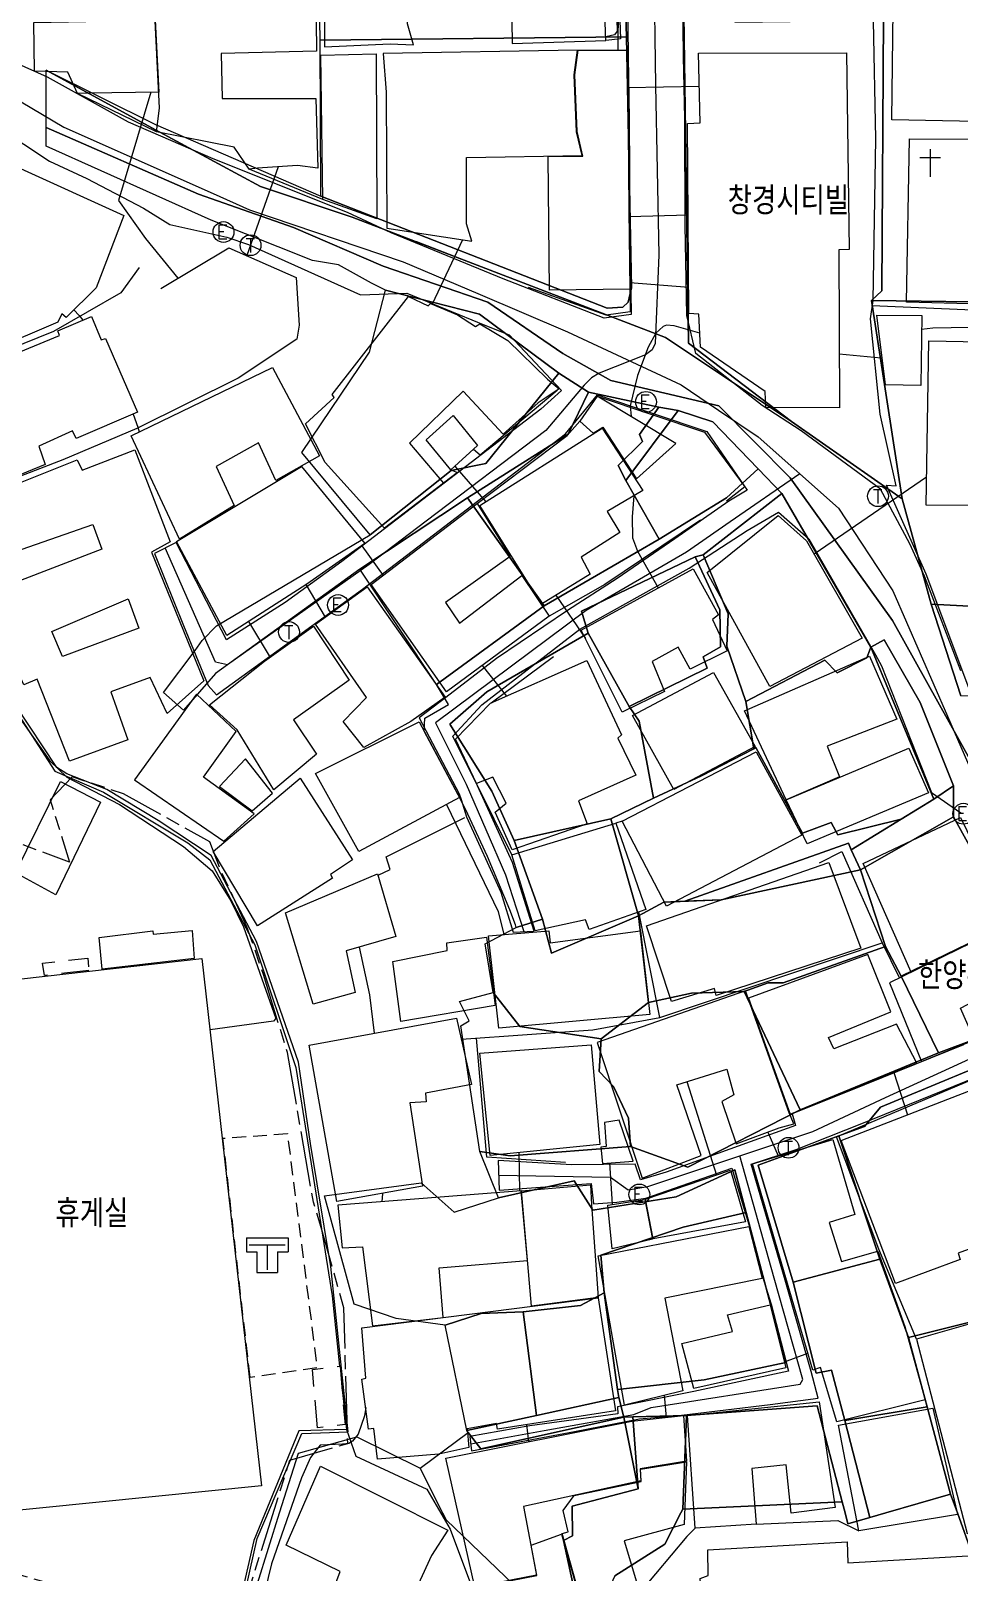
# Model space of a CAD drawing. Header units: feet. Extents: x 197796 to 199821, y 552499 to 555392.
# Drawn here: x 198569.9 to 198636.8, y 553501.5 to 553612.5 of the extents above; entities that cross this region are included whole.
import ezdxf

# ---------------------------------------------------------------- set-up
doc = ezdxf.new("R2010")
doc.units = ezdxf.units.FT
doc.header["$MEASUREMENT"] = 0
for name, pattern in [('ANYANG11', [1.5, 1, -0.5]), ('ANYANG3', [3, 2, -1]), ('JEON', [12, 4, -0.5, 1, -0.5, 4, -0.5, 1, -0.5])]:
    doc.linetypes.add(name, pattern=pattern)
for name, color, linetype in [('AAA001', 7, 'CONTINUOUS'), ('AAA002', 7, 'CONTINUOUS'), ('AAA004', 7, 'ANYANG3'), ('AAA007', 7, 'ANYANG11'), ('AAA008', 7, 'CONTINUOUS'), ('AAB122', 3, 'CONTINUOUS'), ('AAB321', 7, 'CONTINUOUS'), ('AAC001', 7, 'CONTINUOUS'), ('AD002', 7, 'CONTINUOUS'), ('AD0022', 1, 'CONTINUOUS'), ('AZ0202', 7, 'CONTINUOUS'), ('AZ0203', 7, 'CONTINUOUS'), ('AZ080', 1, 'CONTINUOUS'), ('AZ0801', 7, 'CONTINUOUS'), ('CAA001', 7, 'CONTINUOUS'), ('CAA002', 30, 'CONTINUOUS'), ('EA0018', 7, 'JEON'), ('EA0118', 7, 'JEON'), ('wipco_지적', 20, 'CONTINUOUS'), ('ZC002', 7, 'CONTINUOUS')]:
    doc.layers.add(name, color=color, linetype=linetype)
doc.styles.add('GHS', font='ROMANS', dxfattribs={"bigfont": 'NGSW.shx'})
doc.styles.add('NGSW', font='ROMANS.shx', dxfattribs={"bigfont": 'NGSW.shx'})

# ---------------------------------------------------------------- blocks, each defined once
blk = doc.blocks.new('AZ0202')
at = {"layer": 'AZ0202'}
blk.add_circle((0, 0), 0.75, dxfattribs=at)
at = {"layer": 'AZ0202', "style": 'GHS'}
blk.add_text('E', height=1, dxfattribs=at).set_placement((-0.5, -0.48))
blk = doc.blocks.new('AZ0203')
at = {"layer": 'AZ0203'}
blk.add_circle((0, 0), 0.75, dxfattribs=at)
at = {"layer": 'AZ0203', "style": 'GHS'}
blk.add_text('T', height=1, dxfattribs=at).set_placement((-0.36, -0.52))
blk = doc.blocks.new('AAB122')
at = {"layer": 'AAB122'}
for points in [[(-0.75, 1.4), (0.75, 1.4)], [(0, 2), (0, 0)]]:
    blk.add_lwpolyline(points, dxfattribs=at)
blk = doc.blocks.new('AAB321')
at = {"layer": 'AAB321'}
for points in [[(-1.5, 0.5), (-1.5, -0.5)], [(-1.5, 0.5), (1.5, 0.5)], [(-1.3, 0), (1.3, 0)], [(0, 0), (0, -1.8)], [(1.5, 0.5), (1.5, -0.5)], [(-1.5, -0.5), (-0.75, -0.5)], [(-0.75, -0.5), (-0.75, -2)], [(0.75, -0.5), (1.5, -0.5)], [(0.75, -0.5), (0.75, -2)], [(-0.75, -2), (0.75, -2)]]:
    blk.add_lwpolyline(points, dxfattribs=at)

msp = doc.modelspace()

# ---------------------------------------------------------------- linework, layer by layer
at = {"layer": 'AAA001', "color": 255, "flags": 128}
for points in [[(198597.5, 553611.46), (198597.07, 553612.95), (198596.89, 553619.49), (198604.48, 553619.54), (198604.61, 553611.55), (198611.36, 553611.75), (198610.79, 553626.61), (198591.01, 553625.9), (198591.1, 553611.3), (198595.82, 553611.53)], [(198585.66, 553602.49), (198584.59, 553604.08), (198579, 553605.19), (198579.22, 553606.88), (198578.8, 553615.11), (198590.46, 553615.3), (198590.52, 553610.99), (198583.66, 553610.82), (198583.72, 553607.59), (198590.47, 553607.59), (198590.62, 553602.58), (198589.14, 553602.75), (198586.28, 553602.57)], [(198573.31, 553607.95), (198572.62, 553609.47), (198570.21, 553609.55), (198570.16, 553613.06), (198578.89, 553613.23), (198579.16, 553608.05), (198574.1, 553607.98)], [(198590.98, 553600.32), (198590.84, 553610.7), (198594.81, 553610.8), (198594.87, 553598.92)], [(198601.31, 553603.34), (198609.65, 553603.47), (198609.25, 553605.18), (198609.08, 553609.28), (198609.31, 553611.07), (198595.31, 553610.83), (198595.54, 553608.05), (198595.57, 553598.24), (198601.7, 553597.32), (198601.33, 553598.57)], [(198613.09, 553593.86), (198607.29, 553593.78), (198607.19, 553603.4), (198609.69, 553603.43), (198609.29, 553605.2), (198609.12, 553609.29), (198609.35, 553611.06), (198612.91, 553611.06), (198613.02, 553599.54)], [(198561.73, 553605.92), (198576.64, 553599.16), (198574.65, 553593.95), (198572.48, 553591.81), (198572.19, 553592.07), (198571.88, 553591.49), (198567.22, 553589.48), (198562.58, 553591.53), (198562.9, 553592.67), (198558.83, 553594.47), (198557.33, 553596.05)], [(198595.41, 553576.65), (198591.14, 553581.38), (198589.72, 553584.16), (198591.79, 553586.06), (198591.64, 553586.27), (198597.13, 553593.33), (198598.57, 553592.65), (198598.72, 553592.82), (198600.68, 553592.02), (198601.96, 553591.18), (198602.27, 553591.36), (198604.29, 553590.17), (198607.16, 553587.37), (198608, 553586.67), (198606.48, 553585.68), (198603.97, 553583.42), (198601.09, 553586.51), (198597.22, 553582.76), (198599.66, 553579.88)], [(198566.81, 553579.52), (198563.67, 553587.09), (198572.01, 553590.51), (198571.9, 553590.86), (198574.32, 553591.88), (198575.01, 553590.21), (198575.32, 553590.31), (198577.63, 553584.99), (198573.2, 553583.11), (198572.95, 553583.65), (198570.51, 553582.55), (198570.99, 553581.24)], [(198634.03, 553586.92), (198631.5, 553586.98), (198630.87, 553591.98), (198634.1, 553591.96)], [(198644.48, 553574.43), (198637.94, 553574.71), (198637.89, 553578.29), (198634.42, 553578.3), (198634.6, 553590.13), (198653.25, 553589.77), (198653.29, 553590.97), (198661.07, 553590.39), (198661.04, 553580.44), (198658.38, 553580.43), (198658.4, 553578.23), (198644.49, 553578.21)], [(198587.36, 553588.21), (198590.74, 553581.86), (198587.59, 553580.09), (198586.34, 553582.8), (198583.28, 553581.09), (198584.6, 553578.27), (198580.65, 553575.87), (198577.16, 553583.3)], [(198616.39, 553582.74), (198610.73, 553586.16), (198609.47, 553584.35), (198610.43, 553583.5), (198611.13, 553583.93), (198613.56, 553580.19)], [(198600.19, 553580.84), (198598.42, 553583.02), (198600.35, 553584.77), (198602.12, 553582.6)], [(198606.72, 553571.19), (198602.28, 553578.27), (198611.08, 553583.85), (198614.01, 553579.36), (198611.44, 553577.86), (198612.37, 553576.34), (198609.58, 553574.56), (198610.23, 553573.34)], [(198577.44, 553582.28), (198579.97, 553575.67), (198578.64, 553574.92), (198582.4, 553565.65), (198579.76, 553563.31), (198578.55, 553565.89), (198575.71, 553564.87), (198576.92, 553561.42), (198572.73, 553559.87), (198570.39, 553565.79), (198569.45, 553565.38), (198568.65, 553567.18), (198567.64, 553566.81), (198563.06, 553577.48), (198573.29, 553581.58), (198573.65, 553580.82)], [(198593.99, 553575.55), (198589.81, 553572.63), (198584.06, 553568.93), (198580.43, 553575.68), (198589.43, 553581.09)], [(198599.89, 553564.87), (198594.45, 553572.6), (198602.09, 553578.42), (198604.46, 553574.62), (198599.81, 553571.29), (198600.81, 553569.82), (198605.31, 553573.25), (198607.26, 553570.31)], [(198618.64, 553573.45), (198623.76, 553577.55), (198625.81, 553575.75), (198629.81, 553568.72), (198623.16, 553565.24)], [(198568.88, 553572.76), (198568.29, 553574.78), (198574.41, 553576.92), (198575.07, 553575.14)], [(198609.57, 553569.31), (198617.63, 553573.73), (198619.47, 553570.41), (198619.03, 553570.07), (198620.09, 553567.83), (198617.43, 553566.49), (198616.56, 553568.08), (198614.68, 553567.05), (198615.58, 553564.88), (198612.54, 553563.4)], [(198572.23, 553567.41), (198571.47, 553569.21), (198576.95, 553571.56), (198577.73, 553569.44)], [(198594.17, 553572.43), (198599.78, 553564.49), (198597.31, 553562.74), (198593.92, 553560.87), (198592.43, 553562.74), (198594.12, 553564.47), (198590.44, 553569.74)], [(198590.31, 553569.6), (198592.88, 553565.7), (198588.87, 553562.86), (198590.52, 553560.37), (198587.44, 553557.8), (198584.8, 553562.12), (198582.8, 553563.92), (198586.78, 553567.07)], [(198600.53, 553561.46), (198603.05, 553564.06), (198609.98, 553567.12), (198612.49, 553561.77), (198612.22, 553561.53), (198613.51, 553558.86), (198609.39, 553557.03), (198610.01, 553555.36), (198604.61, 553553.49), (198603.38, 553556.21), (198604.18, 553556.84), (198603.21, 553558.72), (198602.05, 553558.26)], [(198624.33, 553557.09), (198621.34, 553563.5), (198630.33, 553567.44), (198632.3, 553562.89), (198627.3, 553560.95), (198628.19, 553558.75)], [(198613.27, 553563.17), (198619.11, 553566.25), (198622.11, 553560.93), (198616.26, 553557.84)], [(198581.87, 553564.69), (198577.4, 553558.54), (198583.84, 553554.11), (198586.04, 553556.08), (198582.38, 553558.73), (198584.74, 553562.01)], [(198590.45, 553558.98), (198597.9, 553562.7), (198600.82, 553557.27), (198593.56, 553553.38)], [(198612.53, 553555.55), (198622.17, 553560.54), (198625.46, 553554.55), (198615.71, 553549.43)], [(198633.16, 553560.8), (198634.59, 553557.6), (198625.85, 553553.92), (198624.33, 553557.08)], [(198585.4, 553560.04), (198583.52, 553558.06), (198585.88, 553556.31), (198587.34, 553557.58)], [(198589.34, 553558.65), (198593.11, 553552.77), (198591.53, 553551.71), (198591.67, 553551.44), (198586.28, 553548.01), (198583.07, 553553.37)], [(198604.59, 553553.13), (198612.07, 553555.4), (198614.23, 553549.2), (198610.15, 553547.75), (198609.88, 553548.44), (198606.26, 553547.65)], [(198629.88, 553552.5), (198636.89, 553555.81), (198640.58, 553548.23), (198633.33, 553544.68)], [(198594.92, 553551.76), (198596.23, 553547.26), (198592.65, 553546.22), (198593.3, 553543.23), (198590.28, 553542.38), (198588.29, 553548.96)], [(198627.41, 553552.59), (198629.71, 553546.42), (198619.3, 553543), (198619.18, 553543.51), (198616.08, 553542.56), (198614.27, 553548.01)], [(198596.02, 553545.44), (198599.92, 553546.24), (198599.91, 553546.8), (198602.75, 553547.2), (198603.39, 553542.28), (198596.59, 553541.13)], [(198613.85, 553547.65), (198614.53, 553541.63), (198603.64, 553540.65), (198602.9, 553547.29), (198607.25, 553547.67), (198607.35, 553546.79)], [(198632.29, 553540.93), (198627.76, 553539.16), (198627.39, 553539.97), (198631.87, 553541.83), (198630.21, 553545.96), (198621.62, 553542.81), (198624.62, 553534.47), (198633.75, 553538.13)], [(198613.97, 553529.85), (198618.21, 553531.49), (198616.47, 553536.57), (198620.06, 553537.71), (198620.57, 553535.84), (198619.7, 553535.38), (198620.73, 553532.32), (198623.83, 553533.47), (198624.89, 553533.77), (198624.56, 553534.55), (198621.4, 553543.35), (198610.73, 553539.63)], [(198591.97, 553528.17), (198590, 553539.42), (198600.61, 553541.37), (198601.68, 553536.6), (198598.37, 553535.98), (198598.41, 553535.35), (198597.24, 553535.28), (198598.14, 553529.28)], [(198603.02, 553531.49), (198602.28, 553538.85), (198610.3, 553539.46), (198610.91, 553532.28)], [(198632.22, 553522.26), (198628.29, 553532.57), (198640.88, 553537.43), (198644.83, 553527.42), (198636.73, 553524.45), (198636.87, 553524)], [(198613.32, 553531.08), (198612.32, 553534.02), (198611.25, 553533.86), (198611.38, 553532.13), (198610.99, 553532.08), (198611.1, 553530.91)], [(198627.99, 553512.32), (198626.82, 553516.23), (198626.26, 553516.03), (198621.92, 553530.89), (198627.7, 553532.64), (198629.29, 553527.24), (198627.43, 553526.67), (198628.33, 553523.86), (198630.94, 553524.6), (198632.88, 553519.17), (198634.34, 553513.89)], [(198610.24, 553529.37), (198610.31, 553527.93), (198610.8, 553521.25), (198606.01, 553520.63), (198605.27, 553528.93)], [(198620.34, 553530.42), (198621.42, 553526.7), (198614.75, 553525.48), (198614.21, 553528.33)], [(198605.26, 553528.93), (198592.06, 553527.91), (198592.37, 553524.83), (198593.83, 553524.91), (198594.55, 553519.22), (198599.63, 553519.83), (198599.36, 553523.4), (198605.7, 553523.92)], [(198614.17, 553528.31), (198614.71, 553525.47), (198611.81, 553524.77), (198611.5, 553527.92)], [(198621.65, 553526.37), (198622.62, 553522.62), (198615.59, 553521.21), (198616.89, 553514.55), (198612.69, 553513.51), (198610.8, 553524.26)], [(198612.06, 553513.11), (198603.54, 553511.78), (198603.49, 553512.2), (198601.36, 553511.8), (198601.49, 553510.46), (198599.33, 553509.99), (198594.92, 553509.61), (198594.65, 553511.83), (198594.27, 553511.78), (198593.79, 553515.37), (198594.06, 553515.45), (198593.77, 553519.07), (198610.8, 553521.24)], [(198620.11, 553520.01), (198623.19, 553520.74), (198624.32, 553516.2), (198617.68, 553514.71), (198616.83, 553517.96), (198620.47, 553518.81)], [(198645.25, 553510.66), (198641.07, 553509.54), (198639.68, 553514.02), (198643.74, 553515.49), (198642.12, 553520.66), (198633.73, 553518.27), (198637.37, 553504.26), (198643.75, 553505.23), (198643.65, 553506.22), (198646.28, 553506.7), (198646.2, 553507.63)], [(198616.94, 553512.77), (198617.17, 553509.47), (198613.82, 553508.93), (198613.88, 553508.05), (198605.42, 553506.22), (198606.36, 553501.26), (198601.93, 553500.41), (198599.84, 553509.7), (198613.22, 553512.35)], [(198617.78, 553504.66), (198617.24, 553512.76), (198626.71, 553513.74), (198627.86, 553506.13), (198624.7, 553505.73), (198624.34, 553509.22), (198621.87, 553508.95), (198622.17, 553504.95)], [(198629.56, 553504.47), (198628.11, 553512.07), (198634.89, 553513.29), (198636.67, 553505.63)], [(198610.18, 553497.27), (198608.2, 553504.26), (198608.64, 553504.39), (198608.29, 553505.93), (198609.08, 553507.01), (198613.9, 553508.02), (198613.84, 553508.9), (198617.17, 553509.42), (198617, 553504.91), (198612.68, 553503.73), (198613.86, 553499.84), (198612.01, 553497.67)], [(198591.76, 553500.31), (198592.22, 553501.54), (198588.33, 553503.43), (198590.8, 553509.12), (198599.97, 553504.52), (198598.79, 553502.68), (198597.05, 553498.88), (198596.67, 553497.42), (198595.53, 553498.62)], [(198609.76, 553498.54), (198607.25, 553498.27), (198604.82, 553498.93), (198604.42, 553500.86), (198606.38, 553501.24), (198605.97, 553503.43), (198608.16, 553504.23)], [(198651.41, 553491.29), (198624.53, 553490.08), (198624.31, 553493.08), (198619.72, 553492.92), (198618.7, 553493.93), (198618.15, 553501.04), (198618.72, 553501.24), (198618.69, 553503.09), (198628.74, 553503.68), (198628.77, 553502.15), (198638.27, 553502.72), (198638.32, 553502.08), (198642.94, 553502.22), (198642.86, 553502.89), (198648.89, 553503.26), (198648.86, 553503.81), (198650.66, 553503.85)]]:
    msp.add_lwpolyline(points, close=True, dxfattribs=at)
at = {"layer": 'AAA002', "color": 255, "flags": 128}
msp.add_lwpolyline([(198628.18, 553585.31), (198622.87, 553585.34), (198622.83, 553586.48), (198618.16, 553589.69), (198618.06, 553592.06), (198617.34, 553592.11), (198617.24, 553605.79), (198618.14, 553605.84), (198618.02, 553610.86), (198628.69, 553610.88), (198628.88, 553596.71), (198628.12, 553596.69)], close=True, dxfattribs=at)
at = {"layer": 'AAA004', "color": 255, "flags": 128}
msp.add_lwpolyline([(198574.13, 553544.81), (198570.94, 553544.45), (198570.79, 553545.34), (198574.04, 553545.68), (198574.13, 553544.81)], dxfattribs=at)
msp.add_lwpolyline([(198590.59, 553511.87), (198590.23, 553516.07), (198592.21, 553516.31), (198592.57, 553512.11)], close=True, dxfattribs=at)
at = {"layer": 'AAA007', "color": 255, "flags": 128}
msp.add_lwpolyline([(198585.73, 553515.51), (198583.78, 553532.73), (198588.42, 553533.06), (198590.56, 553516.2)], close=True, dxfattribs=at)
at = {"layer": 'AAA008', "color": 255, "flags": 128}
for points in [[(198631.95, 553606.05), (198632.14, 553621.9), (198644.76, 553621.22), (198644.74, 553613.52), (198644.2, 553613.54), (198644.12, 553605.81)], [(198633.01, 553592.91), (198633.21, 553604.68), (198653.74, 553604.65), (198653.81, 553607.14), (198657.3, 553606.99), (198657.49, 553592.27)], [(198568.83, 553551.83), (198572.08, 553558.4), (198574.96, 553556.93), (198571.75, 553550.26)], [(198575.09, 553544.91), (198574.87, 553547.17), (198578.74, 553547.65), (198578.76, 553547.42), (198581.56, 553547.68), (198581.71, 553545.66)], [(198637.89, 553539.82), (198636.9, 553542.1), (198639.56, 553543.49), (198640.79, 553541.11), (198643.66, 553542.67), (198640.59, 553548.21), (198631.79, 553543.91), (198634.08, 553538.24)], [(198566.72, 553505.7), (198562.65, 553543.47), (198582.27, 553545.67), (198586.56, 553507.71)]]:
    msp.add_lwpolyline(points, close=True, dxfattribs=at)
at = {"layer": 'AAC001', "color": 255, "flags": 128}
for points in [[(198612.13, 553619.95), (198612.4, 553611.89), (198611.36, 553611.75)], [(198643.62, 553553.55), (198642.33, 553555.09), (198639.78, 553559.57), (198638.06, 553563.62), (198634.41, 553573.34), (198631.56, 553579.74), (198632.26, 553579.69), (198631.11, 553584.86), (198630.41, 553591.73), (198630.6, 553593.03), (198630.79, 553604.67), (198630.62, 553613.17), (198620.65, 553613.05)], [(198579, 553605.19), (198573.31, 553607.95)], [(198590.98, 553600.32), (198585.66, 553602.49)], [(198603.18, 553595.15), (198597.75, 553597.26)], [(198579.31, 553593.91), (198584.21, 553596.84), (198589.05, 553594.7), (198589.27, 553591.27), (198589.11, 553590.26), (198584.88, 553587.46), (198577.59, 553583.82), (198572.26, 553581.57), (198566.14, 553579.21)], [(198577.75, 553595.41), (198576.42, 553593.59), (198571.58, 553590.8), (198562.88, 553587.31)], [(198613.09, 553593.86), (198613.11, 553592.23), (198611.38, 553591.98), (198605.79, 553593.97)], [(198630.54, 553592.68), (198637.76, 553592.37), (198669.93, 553591.63), (198670.82, 553591.42), (198670.38, 553576.86), (198668.73, 553576.8)], [(198607.85, 553586.57), (198602.31, 553581.91), (198601.82, 553582.32)], [(198610.79, 553586.13), (198618.46, 553583.56), (198621.36, 553579.62), (198620.05, 553578.6)], [(198602.09, 553578.42), (198608.56, 553583.32), (198609.47, 553584.35)], [(198600.19, 553580.84), (198600.67, 553580.65), (198599.66, 553579.88)], [(198618.18, 553577.23), (198611.29, 553572.6), (198607.26, 553570.31)], [(198617.36, 553573.77), (198621.52, 553576.47), (198623.78, 553577.81)], [(198623.78, 553577.81), (198625.97, 553575.88), (198629.99, 553568.87)], [(198556.9, 553569.39), (198561.11, 553569.03), (198564.8, 553569.77), (198571.68, 553559.15), (198575.19, 553557.64), (198581.26, 553554), (198582.83, 553552.78), (198586.07, 553546.65), (198589.03, 553537.81), (198591.64, 553521.38), (198592.18, 553516.31)], [(198603.1, 553564.08), (198607.59, 553567.42)], [(198604.59, 553553.13), (198602.05, 553558.26)], [(198594.95, 553551.67), (198595.83, 553552.08), (198595.54, 553552.99), (198601.2, 553555.81)], [(198612.53, 553555.55), (198612.07, 553555.4)], [(198626.73, 553552.56), (198628.35, 553553.38), (198631.26, 553546.8)], [(198615.23, 553541.42), (198613.73, 553549.02)], [(198600.95, 553539.85), (198610.41, 553540.52), (198615.23, 553541.42), (198631.26, 553546.8), (198632.49, 553544.26)], [(198608.44, 553530.98), (198602.79, 553531.37), (198602.03, 553539.92)], [(198633.73, 553518.27), (198631, 553524.75), (198627.96, 553532.83), (198641.94, 553538.72), (198643.1, 553536.09)], [(198592.33, 553514.88), (198592.67, 553511.75), (198589.24, 553511.67), (198586.01, 553503.76), (198584.7, 553498.08)], [(198592.67, 553511.75), (198593.36, 553509.84), (198598.46, 553507.45), (198600.15, 553504.57), (198601.96, 553499.72), (198605.61, 553497.3), (198611.63, 553496.8), (198620.25, 553491.29), (198627.32, 553485.61), (198628.59, 553482.14), (198630.3, 553462.87), (198617.3, 553459.39), (198614.94, 553453.45), (198598.17, 553459.4)], [(198622.17, 553504.95), (198628.06, 553505.21), (198629.56, 553504.47)], [(198617.78, 553504.66), (198617.18, 553504.05), (198613.81, 553500.02)]]:
    msp.add_lwpolyline(points, dxfattribs=at)
at = {"layer": 'AD002', "color": 255, "flags": 128}
for points in [[(198623.53, 553641.46), (198618.88, 553641.34), (198615.17, 553641.24), (198615.22, 553629.82), (198614.69, 553625.92), (198614.94, 553608.52), (198615.17, 553596.33), (198614.91, 553589.94), (198614.7, 553589.49), (198614.2, 553589.13), (198610.86, 553587.8), (198610.32, 553587.48), (198609.79, 553586.94), (198607.03, 553583.68), (198598.42, 553577.15), (198594.31, 553574.03), (198584.11, 553566.82), (198583.24, 553567.01), (198579.62, 553575.23)], [(198553.82, 553626.36), (198557.1, 553619.39), (198560.67, 553614.2), (198563.65, 553611.28), (198565.27, 553609.69), (198572.33, 553605.53), (198583.07, 553600.74), (198585.7, 553599.57), (198596.76, 553595.83), (198602.14, 553593.54), (198608.6, 553590.79), (198616.77, 553586.97), (198619.46, 553585.15), (198622.31, 553583.22), (198628.11, 553578.09), (198632.03, 553572.14), (198635.95, 553563.12), (198638.83, 553556.48), (198646.41, 553544.65)], [(198625.33, 553580.55), (198620.31, 553577.1), (198617.15, 553574.92), (198609.94, 553570.73), (198599.08, 553562.63), (198601.29, 553558.21), (198604.13, 553551.68), (198605.44, 553547.6)], [(198603.62, 553530.07), (198611.69, 553529.93), (198612.97, 553529.01), (198614.37, 553529.26), (198626.25, 553533.22), (198631.48, 553535.67), (198641.59, 553540.28), (198643.9, 553541.51), (198645.47, 553542.34), (198646.41, 553544.65)], [(198601.63, 553510.73), (198606.9, 553511.68), (198613.38, 553512.83), (198614.62, 553513.33), (198625.34, 553515.02), (198625.55, 553515.35), (198623.48, 553522.66), (198620.99, 553531.46)]]:
    msp.add_lwpolyline(points, dxfattribs=at)
at = {"layer": 'AD0022', "color": 255, "flags": 128}
for points in [[(198612.88, 553617.09), (198612.95, 553610.56), (198613.03, 553606.11), (198613.07, 553598.41), (198613.18, 553592.03), (198611.22, 553591.78), (198603.97, 553594.61), (198595.89, 553597.92), (198592.76, 553599.37), (198583.08, 553603.23), (198576.99, 553605.87), (198571.15, 553609.11), (198567.94, 553610.56)], [(198636.91, 553566.38), (198634.3, 553573.2), (198633.25, 553575.53), (198631.13, 553579.46), (198625.42, 553583.66), (198622.62, 553585.48), (198617.84, 553589.22), (198617.18, 553591.95), (198617.07, 553598.46), (198617.03, 553606.15), (198616.95, 553610.62), (198616.88, 553617.16)], [(198565.64, 553606.8), (198571.29, 553603.08), (198573.97, 553601.83), (198578.05, 553599.69), (198579.96, 553598.51), (198584.07, 553597.59), (198585.63, 553597.08), (198593.69, 553593.45), (198597.03, 553593.56), (198602.63, 553591.26), (198604.38, 553590.58), (198608.17, 553586.56), (198606.67, 553585.22), (198592.33, 553574.26), (198588.26, 553571.31), (198584.03, 553568.62), (198580.41, 553575.63), (198578.84, 553574.83), (198580.94, 553569.64), (198582.72, 553565.33), (198583.32, 553564.65), (198593.82, 553572.25), (198608.45, 553583.43), (198610.75, 553586.25), (198618.62, 553583.6), (198621.53, 553579.38), (198620.2, 553578.59), (198616.33, 553575.88), (198612.16, 553573.02), (198608.6, 553570.73), (198603.47, 553567.26), (198599.84, 553564.45), (198597.9, 553563), (198600.78, 553557.53), (198600.93, 553557.11), (198601.33, 553555.87), (198603.8, 553550.45), (198604.69, 553547.57), (198606.19, 553547.63), (198604.62, 553552.59), (198604.36, 553553.15), (198602.12, 553558.09), (198600.34, 553561.67), (198602.43, 553563.94), (198609.48, 553569.39), (198617.36, 553573.77), (198621.52, 553576.47), (198623.78, 553577.81), (198625.97, 553575.88), (198630.76, 553567.53), (198631.2, 553566.74), (198634.8, 553557.61), (198636.91, 553556.16)], [(198637.11, 553539.45), (198628.86, 553536.11), (198624.77, 553534.49), (198625.01, 553533.64), (198620.28, 553531.93), (198615.69, 553530.29), (198613.84, 553529.73), (198613.47, 553530.85), (198608.9, 553530.82), (198603.59, 553531.13), (198603.66, 553529), (198610.3, 553529.47), (198610.46, 553528), (198612.14, 553528.13), (198614.24, 553528.42), (198620.42, 553530.57), (198621.93, 553525.55), (198622.51, 553523.16), (198623.26, 553520.77), (198624.51, 553515.95), (198617.7, 553514.5), (198612.19, 553513.39), (198612.21, 553512.89), (198605.88, 553512.01), (198601.56, 553511.26), (198601.69, 553510.21), (198609.1, 553511.61), (198613.78, 553512.53), (198616.8, 553512.79), (198623.18, 553513.56), (198626.65, 553514.02), (198626.13, 553515.93), (198624.26, 553522.52), (198621.82, 553530.87), (198625.05, 553531.91), (198629.79, 553533.78), (198638.07, 553537.14)]]:
    msp.add_lwpolyline(points, dxfattribs=at)
at = {"layer": 'AZ080', "color": 255, "flags": 128}
for points in [[(198579, 553605.19), (198573.31, 553607.95)], [(198590.98, 553600.32), (198585.66, 553602.49)], [(198561.51, 553455.51), (198561.53, 553456.26), (198562.43, 553465.17), (198564.92, 553475.1), (198568.74, 553486.49), (198572.69, 553499.73), (198584.87, 553497.81), (198586.24, 553503.91), (198589.46, 553511.46), (198592.79, 553511.58), (198591.56, 553523.5), (198590.08, 553532.34), (198589.22, 553538.21), (198586.2, 553546.9), (198582.92, 553553.08), (198579.12, 553555.6), (198575.41, 553557.84), (198572.55, 553558.97), (198571.83, 553559.42), (198567.89, 553565.38), (198564.79, 553570.34), (198561.5, 553577.33)]]:
    msp.add_lwpolyline(points, dxfattribs=at)
at = {"layer": 'AZ0801', "color": 255, "flags": 128}
msp.add_lwpolyline([(198579.31, 553593.91), (198584.21, 553596.84), (198589.05, 553594.7), (198589.27, 553591.27), (198589.11, 553590.26), (198584.88, 553587.46), (198577.59, 553583.82), (198572.26, 553581.57), (198566.14, 553579.21)], dxfattribs=at)
at = {"layer": 'CAA001', "color": 255, "flags": 128}
for points, elevation in [([(198617.16, 553617.91), (198616.99, 553618.6), (198616.85, 553618.67), (198612.37, 553618.62), (198611.99, 553618.43), (198612.16, 553612.43), (198611.98, 553612.18), (198611.35, 553612.02)], 50), ([(198573.04, 553592.36), (198573.43, 553591.95), (198573.69, 553591.62)], 50), ([(198618.12, 553590.7), (198616.27, 553591.22), (198615.71, 553591.26), (198615.47, 553591.18), (198614.96, 553590.7), (198614.4, 553589.69), (198613.63, 553587.64), (198613.1, 553585.46), (198613.17, 553584.69)], 45), ([(198631.25, 553588.94), (198631.17, 553588.9), (198628.16, 553589.18)], 45), ([(198577.32, 553584.86), (198577.65, 553583.93), (198577.75, 553583.58)], 50), ([(198613.46, 553580.34), (198613.45, 553580.22)], 45), ([(198613.36, 553578.98), (198613.24, 553577.46), (198613.28, 553575.96), (198613.63, 553574.99), (198615.11, 553572.35)], 45), ([(198593.59, 553546.49), (198594.33, 553543.04), (198594.66, 553540.28)], 50), ([(198623.02, 553533.17), (198623.76, 553531.45)], 45), ([(198595.27, 553528.76), (198595.23, 553528.15)], 50), ([(198594.06, 553513.35), (198593.98, 553512.74), (198593.51, 553511.41), (198593.11, 553510.92), (198592.84, 553510.76), (198592.38, 553510.7), (198590.77, 553510.63), (198590.08, 553509.73), (198589.44, 553508.27), (198587.28, 553502.09), (198586.08, 553497.16), (198585.71, 553496.84), (198585.35, 553496.69), (198584.32, 553496.53), (198581.88, 553496.76), (198577.44, 553497.47)], 50)]:
    msp.add_lwpolyline(points, dxfattribs=dict(at, elevation=elevation))
at = {"layer": 'CAA001', "color": 255, "elevation": 45}
msp.add_lwpolyline([(198668.67, 553612.3), (198670.44, 553612.3), (198670.74, 553612.22), (198670.82, 553612.08), (198670.91, 553599.85), (198670.82, 553592.94), (198670.68, 553592.06), (198670.13, 553591.84), (198669.29, 553591.74), (198666.66, 553591.62), (198634.9, 553591.05), (198634.09, 553590.95)], dxfattribs=at)
at = {"layer": 'CAA002', "color": 255, "elevation": 49}
msp.add_lwpolyline([(198617.34, 553614.39), (198612.32, 553614.31), (198612.25, 553614.3), (198612.23, 553614.26), (198612.21, 553611.06)], dxfattribs=at)
at = {"layer": 'CAA002', "color": 255, "flags": 128}
for points, elevation in [([(198618.08, 553608.44), (198612.94, 553608.36)], 48), ([(198578.59, 553608.04), (198576.26, 553600.24), (198578.21, 553597.5), (198580.53, 553594.64)], 48), ([(198587.75, 553602.66), (198585.5, 553596.27)], 47), ([(198617.29, 553599.19), (198613.03, 553599.06)], 47), ([(198601.04, 553597.42), (198598.85, 553592.77)], 46), ([(198617.33, 553593.97), (198613.08, 553594.32)], 46), ([(198600.48, 553581.11), (198602.71, 553578.55)], 46), ([(198634.45, 553580.32), (198626.36, 553574.79)], 44), ([(198561.32, 553575.31), (198569.37, 553562.66), (198571.32, 553559.9), (198572.55, 553558.73), (198576.32, 553556.76), (198580.95, 553553.74), (198583.01, 553551.97), (198584.36, 553549.83), (198585.26, 553547.94), (198587.59, 553541.34), (198587.42, 553541.16), (198582.85, 553540.52)], 54), ([(198593.77, 553575.39), (198595.31, 553573.25)], 47), ([(198589.75, 553572.59), (198591.14, 553570.24)], 48), ([(198607.74, 553571.82), (198609.88, 553568.7)], 46), ([(198585.61, 553569.93), (198587.18, 553567.35)], 49), ([(198602.44, 553566.76), (198604.19, 553564.56)], 47), ([(198599.87, 553556.76), (198603.6, 553549.04), (198604.01, 553547.39)], 48), ([(198632.1, 553537.47), (198633.07, 553534.42)], 44), ([(198617.18, 553536.8), (198619.31, 553530.07)], 46), ([(198605.09, 553531.7), (198605.14, 553528.92)], 48), ([(198611.62, 553530.95), (198611.82, 553527.97)], 47), ([(198624.21, 553516.63), (198625.9, 553517.25)], 46), ([(198615.56, 553514.22), (198615.7, 553512.63)], 47), ([(198605.63, 553512.11), (198605.79, 553510.88)], 48)]:
    msp.add_lwpolyline(points, dxfattribs=dict(at, elevation=elevation))
at = {"layer": 'EA0018', "color": 255, "flags": 128}
msp.add_lwpolyline([(198573.86, 553383.27), (198574.46, 553385.55), (198575.36, 553391.18), (198577.32, 553394.96), (198581.01, 553404.48), (198579.91, 553406.85), (198579.9, 553409.3), (198572.51, 553414.71), (198563.66, 553417.07), (198556.1, 553419.52), (198550.86, 553423.21), (198547.95, 553425.34), (198546.04, 553428.21), (198542.96, 553431.44), (198540.96, 553434.58), (198536.63, 553439.4), (198535.01, 553439.26), (198533.07, 553446.75), (198531.84, 553456.15), (198530.4, 553458.63), (198529.32, 553459.14), (198529.28, 553474.53), (198534.24, 553477.3), (198550.67, 553470.34), (198550.76, 553470.8), (198553.9, 553469.82), (198554.53, 553471), (198557.6, 553469.8), (198563.8, 553468.89), (198564.74, 553474.47), (198562.43, 553474.9), (198556.97, 553477.37), (198555.24, 553478.3), (198559.04, 553493.37), (198562.32, 553503.22), (198571.69, 553500.59), (198584.02, 553498.42), (198585.66, 553500.24), (198588.6, 553509.54), (198592.77, 553510.75), (198592.49, 553520.52), (198590.86, 553526.29), (198590.29, 553528.13), (198588.43, 553538.89), (198586.69, 553544.51), (198585.51, 553547.95), (198583.63, 553552), (198582.84, 553554.06), (198576.63, 553557.52), (198572.93, 553558.75), (198571.34, 553557.09), (198572.73, 553552.61), (198569.14, 553553.94), (198566.91, 553555.9), (198561.61, 553560.71), (198556.24, 553565.41), (198554.78, 553570.18), (198555.63, 553571.07), (198557.33, 553572.23), (198560.73, 553574.91), (198562.26, 553576.12), (198565.77, 553578.89), (198565.43, 553579.89), (198563.16, 553586.09), (198562.75, 553587.12), (198560.47, 553592.78), (198557.1, 553601.95), (198562.78, 553607.08), (198560.53, 553610.46), (198555.83, 553618.71), (198552.69, 553609.6), (198553.81, 553599.71), (198552.36, 553598.97), (198546.85, 553594.56), (198545.46, 553595.54), (198544.12, 553594.95), (198539.79, 553597.32), (198536.61, 553600.42), (198535.91, 553601.1), (198532.91, 553603.99), (198524.29, 553610.31), (198525.81, 553615.01), (198510.86, 553616.42), (198498.97, 553611.74)], dxfattribs=at)
at = {"layer": 'EA0118', "color": 255, "flags": 128}
msp.add_lwpolyline([(198573.86, 553383.27), (198574.46, 553385.55), (198575.36, 553391.18), (198577.32, 553394.96), (198581.01, 553404.48), (198579.91, 553406.85), (198579.9, 553409.3), (198572.51, 553414.71), (198563.66, 553417.07), (198556.1, 553419.52), (198550.86, 553423.21), (198547.95, 553425.34), (198546.04, 553428.21), (198542.96, 553431.44), (198540.96, 553434.58), (198536.63, 553439.4), (198535.01, 553439.26), (198533.07, 553446.75), (198531.84, 553456.15), (198530.4, 553458.63), (198529.32, 553459.14), (198529.28, 553474.53), (198534.24, 553477.3), (198550.67, 553470.34), (198550.76, 553470.8), (198553.9, 553469.82), (198554.53, 553471), (198557.6, 553469.8), (198563.8, 553468.89), (198564.74, 553474.47), (198562.43, 553474.9), (198556.97, 553477.37), (198555.24, 553478.3), (198559.04, 553493.37), (198562.32, 553503.22), (198571.69, 553500.59), (198584.02, 553498.42), (198585.66, 553500.24), (198588.6, 553509.54), (198592.77, 553510.75), (198592.49, 553520.52), (198590.86, 553526.29), (198590.29, 553528.13), (198588.43, 553538.89), (198586.69, 553544.51), (198585.51, 553547.95), (198583.63, 553552), (198582.84, 553554.06), (198576.63, 553557.52), (198572.93, 553558.75), (198571.34, 553557.09), (198572.73, 553552.61), (198569.14, 553553.94), (198566.91, 553555.9), (198561.61, 553560.71), (198556.24, 553565.41), (198554.78, 553570.18), (198555.63, 553571.07), (198557.33, 553572.23), (198560.73, 553574.91), (198562.26, 553576.12), (198565.77, 553578.89), (198565.43, 553579.89), (198563.16, 553586.09), (198562.75, 553587.12), (198560.47, 553592.78), (198557.1, 553601.95), (198562.78, 553607.08), (198560.53, 553610.46), (198555.83, 553618.71), (198552.69, 553609.6), (198553.81, 553599.71), (198552.36, 553598.97), (198546.85, 553594.56), (198545.46, 553595.54), (198544.12, 553594.95), (198539.79, 553597.32), (198536.61, 553600.42), (198535.91, 553601.1), (198532.91, 553603.99), (198524.29, 553610.31), (198525.81, 553615.01), (198510.86, 553616.42), (198498.97, 553611.74), (198498.18, 553614.03), (198496.98, 553622.22), (198495.98, 553630.04), (198495.68, 553632.37), (198494.71, 553642.47), (198494.57, 553643.81), (198493.68, 553652.65), (198493.31, 553653.59), (198489.72, 553662.66), (198487.47, 553666.61), (198486.36, 553668.5), (198484.74, 553674.98), (198486.54, 553676.15), (198485.26, 553687.3), (198485.2, 553687.8), (198485.03, 553690.64), (198485.04, 553694.28), (198485.03, 553697.93), (198485.01, 553706.15), (198484.97, 553708.22), (198484.86, 553714.72), (198484.98, 553718.93), (198485.17, 553723.31), (198485.44, 553729.42), (198485.47, 553731.94), (198485.49, 553734.39), (198485.72, 553737.55), (198486.07, 553742.12), (198486.36, 553746), (198486.52, 553749.5), (198487.36, 553751.04), (198490.7, 553756.89), (198491.27, 553757.52), (198493.4, 553759.91), (198494.23, 553760.85), (198495.99, 553762.83), (198497.99, 553765.1), (198501.57, 553768.95), (198507.68, 553775.16), (198515.24, 553780.33), (198517.59, 553781.83), (198519.51, 553783.05), (198521.77, 553784.46), (198523.29, 553785.42), (198528.79, 553788.85), (198532.7, 553793.42), (198534.94, 553795.23), (198537.96, 553797.59), (198538.87, 553798.29), (198543.55, 553800.53), (198546.17, 553801.36), (198555.95, 553804.38), (198560.04, 553804.96), (198560.94, 553810.55), (198562.03, 553817.28), (198557.79, 553824.38), (198551.53, 553834.56), (198545.04, 553844.87), (198544.27, 553847.31), (198540.12, 553859.39), (198537.09, 553868.22), (198536.47, 553870.04), (198537.66, 553872.78), (198547.22, 553894.78), (198549.32, 553899.26), (198552.14, 553905.28), (198552.47, 553906.3), (198554.68, 553913.45), (198555.13, 553914.94), (198557.92, 553923.94), (198559.52, 553929.21), (198561.57, 553933.17), (198563.67, 553937.01), (198564.27, 553938.22)], dxfattribs=at)
at = {"layer": 'wipco_지적', "color": 20}
for points in [[(198616.98, 553613.61), (198617.31, 553589.97), (198624.73, 553584.32), (198615.65, 553590.38), (198593.09, 553599.05), (198586.48, 553601.25), (198578.92, 553605.34), (198571.06, 553609.63), (198578.92, 553605.72), (198590.82, 553600.55), (198611.45, 553592.5), (198612.57, 553592.55), (198612.95, 553592.92), (198613.2, 553593.96), (198612.83, 553612.02), (198612.42, 553626.11)], [(198637.71, 553559.76), (198631.99, 553570.01), (198624.62, 553580.27), (198619.49, 553585.46), (198611.72, 553587.28), (198608.26, 553589.22), (198602.86, 553592.93), (198595.32, 553595.52), (198588.87, 553598.3), (198582.01, 553600.7), (198571.06, 553605.49), (198571.06, 553609.63), (198571.06, 553609.63), (198578.92, 553605.34), (198586.48, 553601.25), (198593.09, 553599.05), (198615.65, 553590.38), (198624.73, 553584.32), (198632.69, 553578.75), (198634.78, 553571.17), (198636.92, 553564.58)], [(198640.59, 553548.25), (198636.39, 553555.86), (198636.39, 553558.09), (198633.99, 553564.11), (198631.39, 553568.6), (198630.43, 553568.08), (198624.03, 553579.15), (198622.33, 553580.93), (198619.06, 553584.31), (198616.55, 553585.12), (198615.17, 553585.37), (198610.11, 553586.44), (198607.96, 553587.8), (198602.26, 553592.06), (198595.48, 553593.79), (198594.48, 553594.3), (198592.11, 553595.61), (198590.22, 553595.91), (198582.94, 553598.83), (198571.06, 553604.16), (198571.06, 553604.16), (198571.06, 553605.49), (198582.01, 553600.7), (198588.87, 553598.3), (198595.32, 553595.52), (198602.86, 553592.93), (198608.26, 553589.22), (198611.72, 553587.28), (198619.49, 553585.46), (198624.62, 553580.27), (198631.99, 553570.01), (198637.71, 553559.76)], [(198641.67, 553539.32), (198631.12, 553534.96), (198629.98, 553533.56), (198628.14, 553532.89), (198622.33, 553530.79), (198624.84, 553522.37), (198626.49, 553515.81), (198627.61, 553516.02), (198628.57, 553512.4), (198630.37, 553505.43), (198628.77, 553504.97), (198628.58, 553505.76), (198628.38, 553506.54), (198626.58, 553513.47), (198617.15, 553512.77), (198613.29, 553512.68), (198612.64, 553512.65), (198612.29, 553514.05), (198612.2, 553514.64), (198618.44, 553515.34), (198624.32, 553516.58), (198621.45, 553527.39), (198620.65, 553530.45), (198616.41, 553528.52), (198610.42, 553527.54), (198609.08, 553529.67), (198603.63, 553528.44), (198602.27, 553531.78), (198604.47, 553531.45), (198613.13, 553532.13), (198617.26, 553530.64), (198625.35, 553534.76), (198635.31, 553538.87), (198640.64, 553540.87)], [(198612.01, 553501.21), (198615.59, 553503.5), (198616.75, 553505.76), (198616.89, 553506.02), (198628.38, 553506.54), (198628.58, 553505.76), (198628.77, 553504.97), (198630.37, 553505.43), (198631.52, 553505.76), (198636.18, 553507.1), (198636.67, 553505.76), (198637.81, 553502.58), (198647.68, 553505.76), (198654.97, 553508.1), (198654.68, 553509.27), (198654.39, 553510.72), (198658.15, 553511.87), (198658.93, 553505.76), (198658.96, 553505.53), (198658.96, 553505.53), (198660.39, 553491.81)], [(198586.26, 553500.68), (198587.86, 553505.76), (198589.21, 553510.05), (198593.41, 553511.23), (198597.99, 553508.97), (198597.99, 553508.97), (198599.6, 553505.76), (198599.85, 553505.25), (198605.33, 553499.99)]]:
    msp.add_lwpolyline(points, dxfattribs=at)
for points in [[(198590.62, 553626.31), (198611.38, 553626.91), (198612.16, 553626.75), (198612.42, 553626.11), (198612.83, 553612.02), (198590.79, 553611.78), (198590.71, 553616.11), (198590.62, 553626.31)], [(198631.43, 553623.63), (198647.14, 553621.93), (198647.08, 553619.33), (198666.12, 553618.05), (198667.71, 553618.08), (198673.12, 553617.68), (198673.57, 553617.66), (198673.02, 553605.84), (198672.54, 553592.1), (198671.54, 553592.25), (198671.42, 553591.8), (198669.34, 553592.19), (198657.55, 553592.9), (198657.23, 553592.67), (198630.49, 553593.03), (198631.22, 553593.73), (198631.34, 553613.46), (198631.43, 553623.63)], [(198631.34, 553613.46), (198631.22, 553593.73), (198630.49, 553593.03), (198632.69, 553578.75), (198624.73, 553584.32), (198617.31, 553589.97), (198616.98, 553613.61), (198631.34, 553613.46)], [(198590.79, 553611.78), (198612.83, 553612.02), (198613.2, 553593.96), (198612.95, 553592.92), (198612.57, 553592.55), (198611.45, 553592.5), (198590.82, 553600.55), (198590.79, 553611.78)], [(198595.48, 553593.79), (198602.26, 553592.06), (198607.96, 553587.8), (198602.7, 553581.31), (198600.21, 553580.8), (198594.39, 553576.17), (198589.47, 553582.1), (198594.33, 553589.33), (198595.48, 553593.79)], [(198671.42, 553591.8), (198671.59, 553590.68), (198672.52, 553590.47), (198672.14, 553572.39), (198655.34, 553572.81), (198655.24, 553570.11), (198634.78, 553571.17), (198632.69, 553578.75), (198630.49, 553593.03), (198657.23, 553592.67), (198657.55, 553592.9), (198669.34, 553592.19), (198671.42, 553591.8)], [(198607.96, 553587.8), (198610.11, 553586.44), (198608.65, 553583.42), (198601.38, 553578.83), (198593.64, 553573.7), (198583.24, 553566.18), (198580.93, 553563.54), (198579.5, 553564.81), (198581.79, 553567.85), (198582.29, 553568.56), (198583.32, 553569.63), (198594.39, 553576.17), (198600.21, 553580.8), (198602.7, 553581.31), (198607.96, 553587.8)], [(198615.17, 553585.37), (198613.77, 553583.39), (198614, 553582.89), (198612.24, 553581.15), (198612.8, 553580.07), (198615.19, 553575.85), (198606.91, 553571.06), (198601.38, 553578.83), (198608.65, 553583.42), (198610.11, 553586.44), (198615.17, 553585.37)], [(198616.55, 553585.12), (198612.8, 553580.07), (198612.24, 553581.15), (198614, 553582.89), (198613.77, 553583.39), (198615.17, 553585.37), (198616.55, 553585.12)], [(198622.33, 553580.93), (198620.05, 553578.83), (198615.19, 553575.85), (198612.8, 553580.07), (198616.55, 553585.12), (198619.06, 553584.31), (198622.33, 553580.93)], [(198624.03, 553579.15), (198618.35, 553574.72), (198617.79, 553574.58), (198609.59, 553570.68), (198610.09, 553569.09), (198602.78, 553564.87), (198600.12, 553562.53), (198603.15, 553557.71), (198604.75, 553554.16), (198606.8, 553548.51), (198604.89, 553547.91), (198604.85, 553548.09), (198604.45, 553549.16), (198602.84, 553553), (198601.41, 553556.07), (198600.91, 553557.08), (198598.27, 553562.03), (198598.31, 553562.97), (198600.02, 553563.95), (198599.17, 553565.4), (198606.91, 553571.06), (198615.19, 553575.85), (198620.05, 553578.83), (198622.33, 553580.93), (198624.03, 553579.15)], [(198601.38, 553578.83), (198606.91, 553571.06), (198599.17, 553565.4), (198593.64, 553573.7), (198601.38, 553578.83)], [(198624.03, 553579.15), (198630.43, 553568.08), (198630.15, 553567.32), (198628, 553566.23), (198627.13, 553567.15), (198621.43, 553564.16), (198620.07, 553568.16), (198620.15, 553570.48), (198618.35, 553574.72), (198624.03, 553579.15)], [(198617.79, 553574.58), (198619.56, 553570.77), (198619.61, 553568.1), (198618.36, 553567.39), (198618.65, 553566.56), (198613.04, 553563.8), (198610.09, 553569.09), (198609.59, 553570.68), (198617.79, 553574.58)], [(198618.35, 553574.72), (198620.15, 553570.48), (198620.07, 553568.16), (198621.43, 553564.16), (198622.01, 553560.76), (198618.24, 553558.83), (198614.79, 553557.22), (198613.75, 553562.76), (198613.04, 553563.8), (198618.65, 553566.56), (198618.36, 553567.39), (198619.61, 553568.1), (198619.56, 553570.77), (198617.79, 553574.58), (198618.35, 553574.72)], [(198655.24, 553570.11), (198655.09, 553564.03), (198652.03, 553563.99), (198636.92, 553564.58), (198634.78, 553571.17), (198655.24, 553570.11)], [(198613.04, 553563.8), (198613.75, 553562.76), (198614.79, 553557.22), (198611.71, 553555.72), (198604.75, 553554.16), (198603.15, 553557.71), (198600.12, 553562.53), (198602.78, 553564.87), (198610.09, 553569.09), (198613.04, 553563.8)], [(198636.39, 553558.09), (198634.96, 553557.14), (198630.43, 553568.08), (198631.39, 553568.6), (198633.99, 553564.11), (198636.39, 553558.09)], [(198630.43, 553568.08), (198634.96, 553557.14), (198632.63, 553555.7), (198628.05, 553554.56), (198627.57, 553555.47), (198625.52, 553554.69), (198622.15, 553560.85), (198622.01, 553560.76), (198621.43, 553564.16), (198627.13, 553567.15), (198628, 553566.23), (198630.15, 553567.32), (198630.43, 553568.08)], [(198617.03, 553549.79), (198615.53, 553549.73), (198613.7, 553548.74), (198611.71, 553555.72), (198614.79, 553557.22), (198618.24, 553558.83), (198622.01, 553560.76), (198622.15, 553560.85), (198625.52, 553554.69), (198627.57, 553555.47), (198628.05, 553554.56), (198632.63, 553555.7), (198629.03, 553553.5), (198628.82, 553553.96), (198617.03, 553549.79)], [(198634.96, 553557.14), (198636.39, 553558.09), (198636.39, 553555.86), (198629.68, 553552.05), (198629.03, 553553.5), (198632.63, 553555.7), (198634.96, 553557.14)], [(198611.71, 553555.72), (198613.7, 553548.74), (198607.45, 553546.04), (198606.8, 553548.51), (198604.75, 553554.16), (198611.71, 553555.72)], [(198629.68, 553552.05), (198636.39, 553555.86), (198640.59, 553548.25), (198632.63, 553544.39), (198631.48, 553546.52), (198629.68, 553552.05)], [(198629.03, 553553.5), (198629.68, 553552.05), (198619.66, 553549.89), (198617.03, 553549.79), (198628.82, 553553.96), (198629.03, 553553.5)], [(198613.7, 553548.74), (198615.53, 553549.73), (198619.66, 553549.89), (198629.68, 553552.05), (198631.48, 553546.52), (198624.12, 553543.92), (198623.05, 553543.92), (198621.31, 553543.3), (198617.53, 553543.17), (198614.43, 553542.51), (198613.7, 553548.74)], [(198606.8, 553548.51), (198607.45, 553546.04), (198613.7, 553548.74), (198614.43, 553542.51), (198611.01, 553539.88), (198605.16, 553540.78), (198603.25, 553543.23), (198602.67, 553546.73), (198604.89, 553547.91), (198606.8, 553548.51)], [(198640.59, 553548.25), (198645.06, 553543.35), (198640.64, 553540.87), (198635.31, 553538.87), (198632.63, 553544.39), (198640.59, 553548.25)], [(198632.63, 553544.39), (198635.31, 553538.87), (198625.35, 553534.76), (198621.31, 553543.3), (198623.05, 553543.92), (198624.12, 553543.92), (198631.48, 553546.52), (198632.63, 553544.39)], [(198600.82, 553542.58), (198603.25, 553543.23), (198605.16, 553540.78), (198611.01, 553539.88), (198610.87, 553537.54), (198611.9, 553536.46), (198612.99, 553534.18), (198613.13, 553532.13), (198604.47, 553531.45), (198602.27, 553531.78), (198600.91, 553540.83), (198601.52, 553541.19), (198600.82, 553542.58)], [(198614.43, 553542.51), (198617.53, 553543.17), (198621.31, 553543.3), (198625.35, 553534.76), (198617.26, 553530.64), (198613.13, 553532.13), (198612.99, 553534.18), (198611.9, 553536.46), (198610.87, 553537.54), (198611.01, 553539.88), (198614.43, 553542.51)], [(198628.14, 553532.89), (198629.98, 553533.56), (198631.12, 553534.96), (198641.67, 553539.32), (198645.27, 553531.69), (198646.01, 553531.55), (198648.55, 553527.32), (198650.08, 553522.46), (198644.45, 553520.49), (198643.94, 553521.31), (198641.76, 553520.53), (198633.14, 553518.38), (198631.09, 553524.03), (198628.14, 553532.89)], [(198628.14, 553532.89), (198631.09, 553524.03), (198624.84, 553522.37), (198622.33, 553530.79), (198628.14, 553532.89)], [(198621.45, 553527.39), (198616.92, 553526.32), (198610.99, 553524.3), (198611.24, 553521.6), (198609.52, 553520.68), (198605.39, 553520.24), (198602.37, 553520.1), (198599.78, 553519.27), (198596.25, 553519.76), (198593.23, 553520.78), (198591.1, 553528.57), (198598.06, 553529.51), (198600.44, 553527.41), (198603.63, 553528.44), (198609.08, 553529.67), (198610.42, 553527.54), (198616.41, 553528.52), (198620.65, 553530.45), (198621.45, 553527.39)], [(198621.45, 553527.39), (198624.32, 553516.58), (198618.44, 553515.34), (198612.2, 553514.64), (198611.24, 553521.6), (198610.99, 553524.3), (198616.92, 553526.32), (198621.45, 553527.39)], [(198624.84, 553522.37), (198631.09, 553524.03), (198633.14, 553518.38), (198634.48, 553513.4), (198628.57, 553512.4), (198627.61, 553516.02), (198626.49, 553515.81), (198624.84, 553522.37)], [(198611.24, 553521.6), (198612.2, 553514.64), (198612.29, 553514.05), (198606.35, 553512.77), (198605.39, 553520.24), (198609.52, 553520.68), (198611.24, 553521.6)], [(198633.14, 553518.38), (198641.76, 553520.53), (198646.62, 553506.85), (198654.68, 553509.27), (198654.97, 553508.1), (198647.68, 553505.76), (198637.81, 553502.58), (198636.67, 553505.76), (198636.18, 553507.1), (198634.48, 553513.4), (198633.14, 553518.38)], [(198605.39, 553520.24), (198606.35, 553512.77), (198601.35, 553511.69), (198599.78, 553519.27), (198602.37, 553520.1), (198605.39, 553520.24)], [(198612.29, 553514.05), (198612.64, 553512.65), (198602.35, 553510.37), (198601.45, 553511.53), (198601.35, 553511.69), (198606.35, 553512.77), (198612.29, 553514.05)], [(198617.15, 553512.77), (198616.89, 553506.02), (198616.75, 553505.76), (198615.59, 553503.5), (198612.01, 553501.21), (198611.14, 553499.34), (198609.21, 553499.56), (198608.31, 553503.76), (198608.96, 553504.11), (198608.93, 553506.23), (198613.68, 553507.48), (198613.29, 553512.68), (198617.15, 553512.77)], [(198628.38, 553506.54), (198616.89, 553506.02), (198617.15, 553512.77), (198626.58, 553513.47), (198628.38, 553506.54)], [(198628.57, 553512.4), (198634.48, 553513.4), (198636.18, 553507.1), (198631.52, 553505.76), (198630.37, 553505.43), (198628.57, 553512.4)], [(198601.45, 553511.53), (198602.35, 553510.37), (198612.64, 553512.65), (198613.68, 553507.48), (198608.93, 553506.23), (198608.96, 553504.11), (198608.31, 553503.76), (198609.21, 553499.56), (198605.33, 553499.99), (198599.85, 553505.25), (198599.6, 553505.76), (198597.99, 553508.97), (198601.45, 553511.53)], [(198613.29, 553512.68), (198613.68, 553507.48), (198612.64, 553512.65), (198613.29, 553512.68)]]:
    msp.add_lwpolyline(points, close=True, dxfattribs=at)

# ---------------------------------------------------------------- block references
at = {"layer": 'AAB122', "color": 255}
msp.add_blockref('AAB122', (198634.71, 553601.94), dxfattribs=at)
at = {"layer": 'AAB321', "color": 255}
msp.add_blockref('AAB321', (198586.97, 553525.06), dxfattribs=at)
at = {"layer": 'AZ0202', "color": 255}
for p in [(198583.82, 553597.97), (198614.24, 553585.74), (198592.07, 553571.12), (198637.1, 553556.09), (198613.76, 553528.68)]:
    msp.add_blockref('AZ0202', p, dxfattribs=at)
at = {"layer": 'AZ0203', "color": 255}
for p in [(198585.77, 553597.02), (198630.95, 553578.95), (198588.54, 553569.17), (198624.51, 553532.04)]:
    msp.add_blockref('AZ0203', p, dxfattribs=at)

# ---------------------------------------------------------------- texts
at = {"layer": 'ZC002', "style": 'NGSW'}
for s, p in [('창경시티빌', (198620.13, 553599.22)), ('한양슈퍼', (198633.83, 553543.44)), ('휴게실', (198571.72, 553526.3))]:
    msp.add_text(s, height=2, dxfattribs=at).set_placement(p)

doc.saveas('drawing.dxf')
